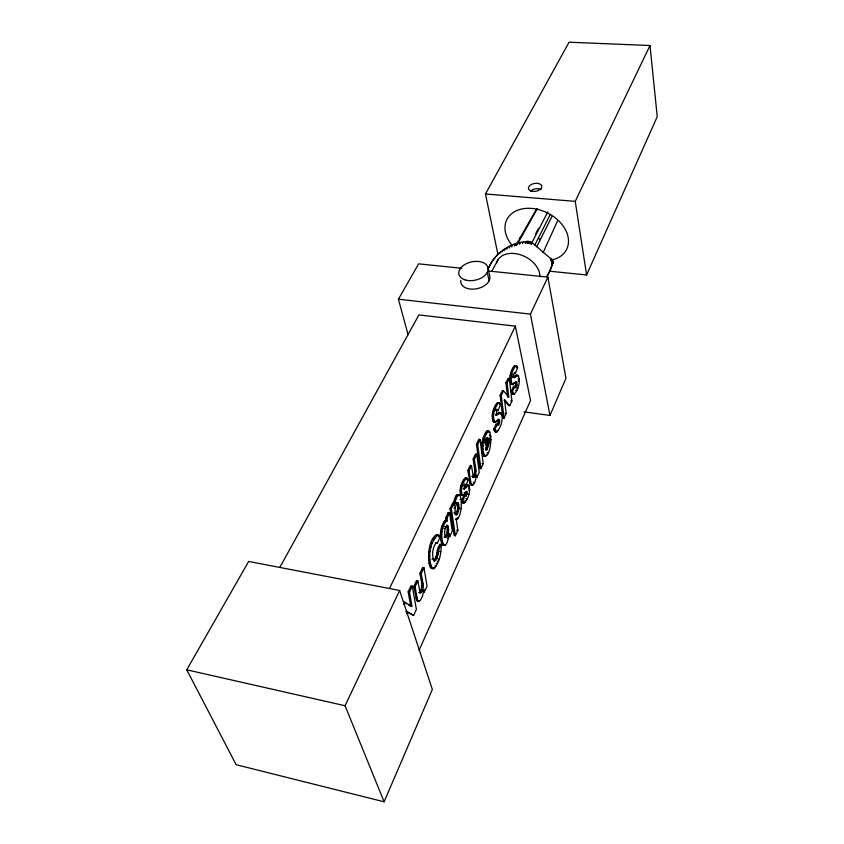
<?xml version="1.0" encoding="UTF-8"?>
<svg xmlns="http://www.w3.org/2000/svg" width="844" height="844" viewBox="0 0 844 844"><rect width="100%" height="100%" fill="white"/><g stroke="black" fill="none" stroke-linecap="round" stroke-linejoin="round"><path stroke-width="1.27" d="M440.009 546.68L440.009 544.296L441.285 544.517C441.064 552.852 440.019 562.758 433.605 568.656L431.178 568.36C426.114 562.157 428.277 533.967 438.901 535.223L440.114 537.143L437.255 543.304L435.968 543.072C432.487 547.925 431.569 555.057 433.869 560.585L434.713 560.922C439.429 556.776 437.203 549.212 441.285 544.517M448.143 533.724L449.409 533.946L447.278 542.375L445.526 545.034L442.604 545.034C438.943 537.712 439.861 526.413 445.484 520.379L447.383 520.811L446.982 518.195L449.525 512.741L448.248 512.519L445.706 517.973L446.107 520.59L447.383 520.811M445.526 545.034L443.881 545.266C440.23 537.934 441.148 526.635 446.761 520.6M515.462 365.652L514.787 365.589C510.43 370.199 508.447 378.428 511.095 384.284L512.846 384.569C517.235 379.536 517.942 383.535 515.695 387.47L513.532 386.415L511.327 391.183L512.15 393.694L514.344 394.042C518.427 389.274 520.801 381.382 518.142 375.443L517.583 375.285C513.11 380.211 512.245 375.58 514.914 372.12L515.484 373.217L514.302 373.059M468.557 485.268L465.835 487.547L464.59 487.347L466.721 485.152L469.074 485.648C470.741 491.451 468.388 498.329 464.527 502.781L462.533 502.771L461.478 501.357L463.672 495.523L465.993 496.124L467.207 491.704L466.658 491.482L463.208 495.196L460.792 494.668C459.083 489.087 461.14 482.177 465.139 478.063L467.122 478.221L468.156 479.846L466.057 485.005L464.569 484.171L466.057 485.005M462.596 495.291L462.048 494.869C460.339 489.298 462.396 482.388 466.384 478.263L467.122 478.221M432.466 568.592C427.317 558.823 429.396 541.953 438.163 534.917M490.934 439.186C490.491 444.946 490.353 452.5 485.532 456.414L483.728 456.171C479.962 448.723 481.439 436.981 487.273 430.915L489.573 431.632L490.839 437.108L485.701 448.259L486.566 449.936L490.934 439.186L489.72 439.007L487.304 444.229L485.838 449.419L487.051 449.599M485.532 456.414L484.941 456.351C481.185 448.902 482.673 437.16 488.486 431.094L489.066 431.178M465.993 496.124L464.738 495.913L465.962 491.503M548.368 274.078L552.862 263.149L552.409 260.1L532.258 242.777C516.18 238.472 496.81 251.143 489.731 265.565M445.421 537.185C443.955 533.44 444.334 528.175 447.183 525.221L447.753 525.443C449.177 529.188 448.839 534.452 446.001 537.406L444.144 536.963L444.725 537.185C447.563 534.241 447.911 528.966 446.476 525.221M457.596 502.739C454.779 505.661 454.483 510.863 455.855 514.587L456.404 514.829C459.189 511.897 459.495 506.706 458.144 502.982L456.33 502.528L458.144 502.982M456.404 514.829L455.148 514.618C457.933 511.686 458.239 506.495 456.889 502.771M423.952 567.706L421.24 573.53C421.852 579.564 425.376 587.477 420.702 592.804L418.877 592.425L419.394 592.551C424.078 587.224 420.544 579.311 419.932 573.287L422.644 567.463L423.952 567.706L427.064 586.137L424.384 591.971L423.087 591.728M476.797 454.125L474.433 459.189C474.581 464.907 478.063 472.45 473.779 477.493L472.545 477.293C476.839 472.26 473.347 464.706 473.199 458.999L475.562 453.935L476.797 454.125L479.244 472.292L476.913 477.377L475.689 477.187M461.235 508.573L461.246 499.542L459.98 495.47L458.872 494.858L456.33 497.76L454.241 506.052L453.85 503.435L452.584 503.224L450.074 508.615L454.146 535.55L455.401 535.771L457.87 530.348L456.214 519.187L458.292 518.089L460.001 514.239L461.235 508.573L459.98 508.362M434.713 560.922L433.426 560.69C438.152 556.555 435.915 548.98 440.009 544.296M485.49 441.929L485.342 445.41L488.212 439.207L487.8 437.836L486.355 438.964L485.49 441.929L484.266 441.75M496.705 410.543L496.325 415.185L500.935 412.684C503.847 418.751 501.125 426.927 496.989 431.854L494.711 431.569L493.824 429.079L496.145 424.068L498.403 425.07C500.84 420.755 499.848 416.999 495.365 422.338L493.561 422.084C490.649 416.092 492.959 407.589 497.39 402.82L499.31 402.989L500.334 404.92L498.108 410.617L496.905 410.448L496.304 409.372L495.491 410.374L496.705 410.543L497.506 409.54L498.108 410.617M495.365 422.338L494.763 422.253C491.873 416.261 494.173 407.768 498.593 402.978L499.31 402.989M512.846 384.569L512.287 384.442C509.639 378.576 511.622 370.358 515.969 365.747L517.604 367.762L515.484 373.217M473.347 477.271L471.458 465.582L470.213 465.392L467.829 470.509L470.361 484.635L472.492 485.289L473.526 484.53L475.32 480.88L476.575 474.929L476.913 477.377M459.463 494.985L456.994 494.869L455.718 496.314L453.239 503.731L454.505 503.942M515.695 387.47L514.524 387.312L515.673 384.358L515.41 381.847L516.591 382.005M498.403 425.07L497.2 424.901C499.743 423.308 496.472 417.907 499.321 419.457M465.814 484.372L464.527 485.49L463.915 488.75L464.517 488.992L465.835 487.547M463.778 502.982L462.734 501.558L464.928 495.734M557.779 220.411L543.082 252.715M384.115 801.8L432.35 689.442L399.623 590.462L248.642 561.45L186.756 669.819L236.151 764.706L384.115 801.8L345.069 705.742L399.623 590.462M524.018 411.861L549.971 415.47L565.934 378.291L547.914 277.127L487.843 270.956M488.549 268.276L490.543 264.067M419.088 650.291L530.538 400.562L515.367 326.153L418.888 314.907L279.902 567.284M549.391 271.188L586.601 274.954L657.244 116.651L649.996 45.523L569.056 42.2L485.479 193.983L497.939 254.614M406.122 611.541L413.634 615.424L416.387 609.421L412.294 586.105L410.975 585.852L408.169 591.844L410.754 606.361L408.665 605.106M448.523 536.341L449.789 536.562L452.3 531.087L449.525 512.741M480.911 468.663L483.222 463.63L480.036 439.46L478.801 439.281L476.459 444.292L479.687 468.473L480.911 468.663L477.693 444.471L480.036 439.46M507.592 396.975L508.774 397.144L503.499 390.825L502.296 390.666L500.102 395.361L502.834 418.075L504.026 418.244L506.189 413.528L504.543 399.571L509.776 405.7L511.907 401.058L509.301 378.418L508.099 378.26L505.946 382.881L507.434 395.699M496.409 431.991L495.038 429.258L497.348 424.237M513.331 393.853L512.508 391.342L514.703 386.573M485.078 443.163L486.988 439.028L486.577 437.656L487.8 437.836M424.384 591.971L423.952 589.492L422.549 595.991L420.481 600.221L419.278 601.244L416.904 600.717L413.76 586.527L416.503 580.64L417.812 580.894L420.185 592.678M419.278 601.244L418.213 600.97L417.379 599.356L415.079 586.78L417.812 580.894M455.401 535.771L451.34 508.827L453.85 503.435M472.492 485.289L470.899 483.137L469.085 470.699L471.458 465.582M403.822 604.251L404.772 602.215L412.072 606.625L409.498 592.098L412.294 586.105M504.026 418.244L501.304 395.53L503.499 390.825M508.774 397.144L507.138 383.039L509.301 378.418M549.971 415.47L530.412 314.116L547.914 277.127M389.506 588.511L515.367 326.153M586.601 274.954L575.228 201.368L649.996 45.523M551.955 216.497L536.752 246.68M550.045 214.914L534.79 245.066M552.198 263.856L552.957 262.315M552.176 264.277L552.936 262.737M551.976 265.079L552.862 263.149M551.237 267.421L551.997 265.881M547.197 276.167L549.127 272.538M550.394 269.7L551.153 268.16M551.111 260.764L551.87 259.224M551.396 261.197L552.155 259.657M551.638 261.629L552.409 260.1M551.849 262.083L552.609 260.543M552.008 262.526L552.767 260.986M552.081 262.843L552.841 261.302M552.113 262.969L552.873 261.44M552.176 263.412L552.947 261.883M550.415 259.941L551.185 258.412M550.784 260.342L551.543 258.813M530.971 244L531.762 242.481M531.52 243.388L547.84 211.876M531.467 244.306L532.258 242.777M528.861 243.114L529.652 241.595M529.399 243.283L530.19 241.764M529.937 243.494L530.728 241.964M530.465 243.726L531.256 242.207M535.507 234.105L538.535 228.27M526.171 242.84L526.972 241.321M526.698 242.819L527.489 241.289M527.226 242.829L528.017 241.31M527.764 242.893L528.555 241.363M527.933 242.914L528.724 241.395M528.312 242.988L529.104 241.458M525.19 242.998L525.991 241.479M525.675 242.903L526.466 241.373M519.545 244.306L520.347 242.787M522.341 243.599L523.132 242.08M516.834 245.098L537.301 208.806M514.186 245.973L514.988 244.465M515.758 245.593L536.436 209.143M509.132 248.009L509.945 246.49M511.622 246.944L512.424 245.435M506.727 249.149L507.539 247.64M502.191 251.681L502.992 250.172M491.809 271.262L498.013 259.699M504.417 250.373L505.218 248.864M495.038 257.779L495.85 256.27M496.641 255.985L497.454 254.477M498.192 254.403L499.004 252.894M500.049 253.073L500.861 251.565M488.676 267.643L489.488 266.145M490.892 263.539L491.704 262.03M492.168 261.556L492.98 260.058M493.55 259.635L494.362 258.137M408.095 334.741L398.421 299.209L418.624 263.845L461.721 268.265M546.68 276.663L547.956 274.638M520.02 237.533L521.465 236.299M496.736 415.227L495.533 415.058L498.519 412.621L500.935 412.684M514.175 377.658L512.593 377.437L515.821 375.316L518.142 375.443M436 543.072L437.255 543.304M462.533 502.771L463.282 502.581M495.206 431.822L496.989 431.854M512.15 393.694L513.163 393.884M461.341 495.08L463.208 495.196M485.479 193.983L575.228 201.368M483.728 456.171L484.319 456.235M398.421 299.209L530.412 314.116M514.787 365.589L516.644 365.8M514.007 366.148L515.199 366.296M516.022 366.317L517.193 366.475M516.423 367.615L517.604 367.762M513.163 367.267L514.355 367.414M512.287 368.912L513.479 369.071M511.39 371.117L512.572 371.265M510.673 373.449L511.865 373.607M515.821 375.316L516.992 375.464M512.35 374.947L513.532 375.095M518.627 376.086L516.401 375.126M510.177 375.844L511.369 376.002M514.344 376.498L515.526 376.656M512.34 376.857L513.532 377.015M518.068 378.988L519.239 379.146M509.924 378.217L511.116 378.376M518.068 381.066L519.239 381.224M509.934 380.454L511.116 380.602M515.673 382.448L516.844 382.606M510.209 382.448L511.401 382.606M513.669 382.912L514.851 383.07M505.946 382.881L507.138 383.039M510.599 383.682L511.791 383.841M515.673 384.358L516.844 384.516M513.416 384.347L511.095 384.284M515.42 385.413L516.591 385.571M517.34 385.666L518.522 385.813M515.009 386.457L516.19 386.615M514.101 387.565L515.273 387.723M516.644 388.008L517.815 388.166M515.726 390.266L516.908 390.424M511.327 391.183L512.508 391.342M511.453 391.975L512.635 392.133M511.77 393.03L512.952 393.188M512.614 393.979L514.344 394.042M500.102 395.361L501.304 395.53M510.726 400.9L511.907 401.058M497.39 402.82L498.593 402.978M498.698 403.464L499.901 403.632M496.567 403.432L497.781 403.601M509.776 405.7L508.594 405.531L504.1 400.278M495.681 404.635L496.884 404.803M494.753 406.375L495.966 406.544M493.814 408.675L495.017 408.844M496.304 409.372L497.506 409.54M493.065 411.112L494.278 411.281M493.561 422.084L495.966 422.074M504.997 413.36L506.189 413.528M498.519 412.621L499.722 412.779M496.958 413.929L498.171 414.098M500.661 414.351L501.863 414.52M492.548 413.581L493.761 413.75M492.284 416.008L493.508 416.176M492.305 418.276L493.518 418.445M498.393 419.879L499.595 420.048M496.272 420.502L497.475 420.671M492.611 420.28L493.824 420.46M498.403 421.821L499.606 421.989M493.023 421.504L494.236 421.683M498.139 422.907L499.342 423.076M497.717 424.004L498.92 424.173M493.824 429.079L495.038 429.258M493.972 429.87L495.175 430.05M497.084 430.377L498.287 430.546M494.299 430.915L495.502 431.094M494.711 431.569L495.913 431.738M486.64 431.2L487.864 431.368M489.573 431.632L487.273 430.915M485.986 431.843L487.21 432.022M488.792 432.286L490.005 432.466M485.3 432.845L486.524 433.025M484.593 434.227L485.817 434.407M489.467 435.251L490.68 435.43M489.625 436.939L490.839 437.108M483.57 436.77L484.804 436.949M485.131 438.785L486.355 438.964M486.988 439.028L488.212 439.207M482.757 439.618L483.981 439.798M484.625 440.157L485.838 440.336M482.177 442.646L483.401 442.836M487.304 444.229L488.518 444.419M476.459 444.292L477.693 444.471M487.02 446.529L488.233 446.719M481.85 445.769L483.074 445.959M486.355 448.533L487.568 448.713M481.787 448.85L483.021 449.029M485.353 449.757L486.566 449.936M482.029 451.751L483.253 451.93M487.009 452.859L488.222 453.038M482.367 453.671L483.591 453.861M482.747 454.884L483.971 455.074M485.616 455.264L486.84 455.454M483.201 455.718L484.424 455.908M473.199 458.999L474.433 459.189M481.998 463.44L483.222 463.63M474.581 469.19L475.816 469.38M474.676 470.963L475.911 471.152M467.829 470.509L469.085 470.699M474.528 472.735L475.763 472.925M474.17 474.423L475.404 474.623M473.611 475.942L474.834 476.143M471.775 476.248L473.009 476.438M475.077 476.733L476.301 476.934M473.051 476.913L474.286 477.113M472.545 477.293L473.779 477.493M465.139 478.063L466.384 478.263M466.468 478.559L467.713 478.748M464.305 478.706L465.55 478.907M466.911 479.645L468.156 479.846M463.398 479.93L464.643 480.13M469.317 481.207L470.562 481.407M473.41 482.399L474.634 482.599M462.438 481.745L463.683 481.945M469.654 482.937L470.899 483.137M472.292 484.34L473.526 484.53M470.361 484.635L471.596 484.836M461.552 483.886L462.797 484.087M466.721 485.152L467.966 485.353M469.074 485.648L467.312 485.068M466.11 485.585L467.354 485.785M463.272 485.289L464.527 485.49M468.23 486.429L469.464 486.629M460.856 486.081L462.111 486.281M468.462 488.043L469.707 488.243M460.381 488.243L461.636 488.444M463.272 488.792L464.517 488.992M468.431 489.942L469.665 490.142M460.138 490.29L461.394 490.491M460.128 492.105L461.383 492.316M464.137 492.727L465.382 492.928M465.909 493.065L467.154 493.265M467.597 494.257L468.842 494.468M460.37 493.613L461.626 493.814M462.596 494.542L463.852 494.742M465.255 495.017L466.5 495.217M460.792 494.668L462.048 494.869M456.994 494.869L458.25 495.069M458.725 495.27L459.98 495.47M456.361 495.417L457.617 495.628M455.718 496.314L456.984 496.525M465.941 498.741L467.186 498.952M455.064 497.549L456.33 497.76M459.991 499.332L461.246 499.542M465.023 500.524L466.268 500.724M454.294 499.479L455.56 499.69M461.478 501.357L462.734 501.558M464.126 501.811L465.371 502.022M461.921 502.37L464.527 502.781M453.682 501.579L454.948 501.79M455.707 502.961L456.963 503.172M457.321 503.773L458.577 503.984M457.501 504.712L458.767 504.923M457.648 506.885L458.904 507.096M453.998 507.951L455.254 508.162M457.469 509.175L458.725 509.386M450.074 508.615L451.34 508.827M457.037 511.337L458.292 511.548M453.966 512.413L455.222 512.624M456.393 513.12L457.648 513.331M454.167 513.405L455.422 513.616M455.76 514.186L457.026 514.397M457.037 517.878L458.292 518.089M456.266 518.786L457.522 519.007M455.56 519.144L456.815 519.355M445.706 517.973L446.982 518.195M444.756 520.727L446.033 520.938M443.944 521.666L445.231 521.887M443.089 523.248L444.366 523.47M446.919 526.192L448.196 526.403M442.14 525.654L443.427 525.875M444.609 526.561L445.885 526.783M447.13 527.183L448.396 527.405M456.615 530.137L457.87 530.348M443.944 528.386L445.221 528.608M447.278 529.367L448.554 529.578M441.391 528.439L442.667 528.66M447.109 531.657L448.375 531.878M440.853 531.467L442.14 531.688M446.666 533.83L447.932 534.052M440.579 534.621L441.855 534.843M446.012 535.645L447.278 535.877M436.063 534.832L437.35 535.054M436.875 534.695L438.901 535.223M445.368 536.731L446.645 536.953M437.614 534.99L439.545 535.961M435.188 535.402L436.475 535.634M444.725 537.185L446.001 537.406M447.425 538.029L448.691 538.25M440.114 537.143L438.827 536.911L438.258 535.74M434.291 536.404L435.578 536.626M440.579 537.733L441.855 537.955M433.362 537.828L434.66 538.05M440.874 540.656L442.151 540.877M432.413 539.675L433.711 539.907M441.317 542.703L442.594 542.924M435.377 542.639L436.675 542.871M441.908 544.19L443.184 544.412M442.604 545.034L444.672 545.467M430.978 543.251L432.276 543.483M429.839 547.229L431.136 547.461M437.16 550.457L438.447 550.689M439.576 551.575L440.853 551.807M436.97 552.556L438.258 552.778M429.026 551.427L430.324 551.659M436.601 554.603L437.888 554.835M436.063 556.523L437.35 556.755M428.583 555.637L429.881 555.879M435.388 558.243L436.675 558.475M437.92 558.928L439.196 559.161M431.928 558.981L433.215 559.213M434.375 559.983L435.662 560.216M437.139 561.176L438.416 561.408M428.541 559.667L429.839 559.899M436.242 563.307L437.519 563.539M428.91 563.296L430.197 563.539M434.892 565.86L436.169 566.102M429.406 565.543L430.704 565.775M433.563 567.579L434.85 567.822M430.197 567.4L431.484 567.632M432.318 568.423L433.605 568.656M419.932 573.287L421.24 573.53M421.694 583.615L422.992 583.869M421.821 585.451L423.129 585.704M421.673 587.34L422.981 587.582M413.76 586.527L415.079 586.78M421.272 589.186L422.57 589.439M420.628 590.905L421.926 591.148M419.985 592.034L421.293 592.288M419.394 592.551L420.702 592.804M408.169 591.844L409.498 592.098M415.649 597.373L416.957 597.626M416.071 599.103L417.379 599.356M416.904 600.717L418.213 600.97M404.772 602.215L403.443 601.951L406.576 603.84M499.142 412.389L500.26 413.127M457.617 494.647L458.197 494.774M186.756 669.819L345.069 705.742M445.484 520.379L446.107 520.59M413.634 615.424L406.407 611.204L406.84 613.599M538.377 238.113L540.318 239.717M496.145 424.068L496.399 424.912M513.532 386.415L513.764 387.259M487.294 272.359L489.109 280.862M487.916 267.39L489.72 275.882A14.823 9.337 -12.5 0 1 475.974 288.87A14.823 9.337 -12.5 0 1 460.813 280.493M448.248 512.519L448.618 514.967M452.584 503.224L452.848 504.965M449.409 533.946L449.789 536.562M496.599 262.79A23.178 16.279 27.4 0 1 520.569 254.814A23.178 16.279 27.4 0 1 539.917 276.811M512.044 245.224A33.391 24.096 26.4 0 1 518.385 209.945A33.391 24.096 26.4 0 1 563.813 226.973A33.391 24.096 26.4 0 1 551.522 260.026M530.496 191.208A6.763 3.998 -10.4 0 1 541.057 189.489M465.118 279.892A14.897 9.316 -12.5 0 0 488.106 269.837A14.897 9.316 -12.5 0 0 467.196 263.286A14.897 9.316 -12.5 0 0 465.118 279.892M531.467 191.177A6.784 3.988 -10.4 0 0 541.827 186.777A6.784 3.988 -10.4 0 0 532.089 184.129A6.784 3.988 -10.4 0 0 531.467 191.177"/></g></svg>
